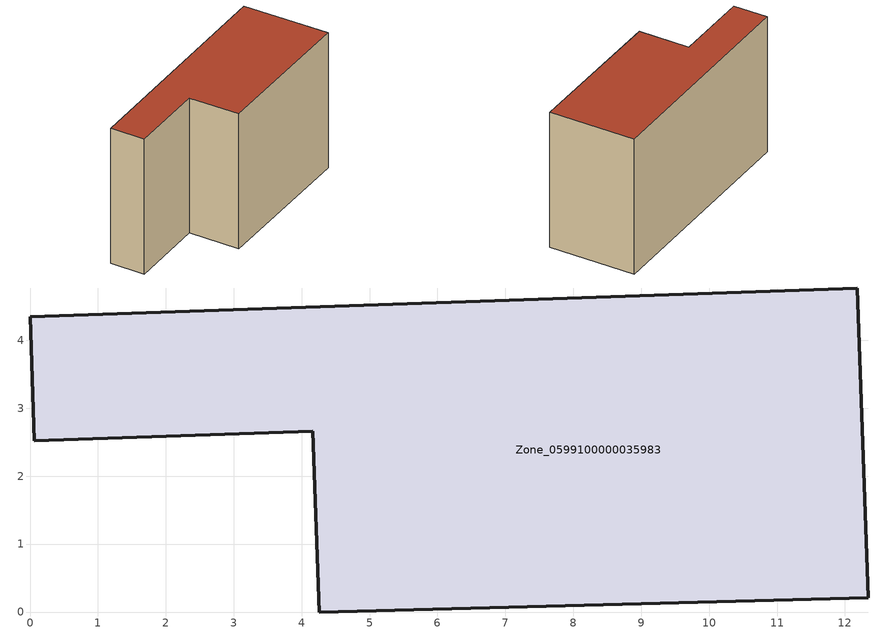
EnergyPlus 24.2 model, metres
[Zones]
Zone_0599100000035983
 floor ground (C_G): 4.16,2.66 0.06,2.52 0,4.35 12.18,4.77 12.35,0.21 4.26,0 z0
 wall outside (C_F): 12.18,4.77 0,4.35 0.06,2.52 4.16,2.66 4.26,0 12.35,0.21 12.18,4.77 z0:7.45
 roof outside (C_R): 4.26,0 12.35,0.21 12.18,4.77 0,4.35 0.06,2.52 4.16,2.66 z7.45
[BUILDING]
Pand.0599100000035983: North Axis=0; Terrain=City; Loads Convergence Tolerance Value=0.04; Temperature Convergence Tolerance Value=0.4; Solar Distribution=FullExterior; Maximum Number of Warmup Days=25; Minimum Number of Warmup Days=1
[Site:Location]
Rotterdam.The.Hague.AP_ZH_NLD Design_Conditions: Latitude=51.96; Longitude=4.45; Time Zone=1; Elevation=-4.5
[SITE:GROUNDTEMPERATURE:BUILDINGSURFACE]
18, 18, 18, 18, 18, 18, 18, 18, 18, 18, 18, 18
[MATERIAL] Thermal Absorptance=0.9; Solar Absorptance=0.7; Visible Absorptance=0.7
Name | Roughness | Thickness | Conductivity | Density | Specific Heat
G.TI.1946 | MediumSmooth | 0.15 | 1 | 540 | 1210
F.TI.1946 | Rough | 0.3 | 0.857143 | 1920 | 840
R.TI.1946 | MediumRough | 0.2 | 0.1 | 1500 | 1000
[CONSTRUCTION]
C_G: G.TI.1946
C_F: F.TI.1946
C_R: R.TI.1946
[ZONE]
Zone_0599100000035983: Type=1; Multiplier=1; Ceiling Height=Autocalculate; Volume=Autocalculate; Floor Area=autocalculate; Part of Total Floor Area=Yes
[ZONEINFILTRATION:DESIGNFLOWRATE]
Infil_Zone_0599100000035983: Zone or ZoneList or Space or SpaceList=Zone_0599100000035983; Schedule=AlwaysOn; Design Flow Rate Calculation Method=Flow/Area; Flow Rate per Floor Area=0.003; Constant Term Coefficient=1; Temperature Term Coefficient=0; Velocity Term Coefficient=0; Velocity Squared Term Coefficient=0
[HVACTEMPLATE:ZONE:IDEALLOADSAIRSYSTEM]
Zone_0599100000035983: Maximum Heating Supply Air Temperature=50; Minimum Cooling Supply Air Temperature=13; Maximum Heating Supply Air Humidity Ratio=0.0156; Minimum Cooling Supply Air Humidity Ratio=0.0077; Heating Limit=NoLimit; Cooling Limit=NoLimit; Dehumidification Control Type=ConstantSensibleHeatRatio; Cooling Sensible Heat Ratio=0.7; Dehumidification Setpoint=60; Humidification Control Type=None; Humidification Setpoint=30; Outdoor Air Method=None; Outdoor Air Flow Rate per Person=0.00944; Outdoor Air Flow Rate per Zone Floor Area=0; Outdoor Air Flow Rate per Zone=0; Demand Controlled Ventilation Type=None; Outdoor Air Economizer Type=NoEconomizer; Heat Recovery Type=None; Sensible Heat Recovery Effectiveness=0.7; Latent Heat Recovery Effectiveness=0.65
[ZONECONTROL:THERMOSTAT]
ThermostatControl_Zone_0599100000035983: Zone or ZoneList=Zone_0599100000035983; Control Type Schedule=DualSetpointControlType; Control 1=Thermostat_Zone_0599100000035983; Temperature Difference Between Cutout And Setpoint=0
[THERMOSTATSETPOINT:DUALSETPOINT]
Thermostat_Zone_0599100000035983: Heating Setpoint Temperature Schedule=HeatingSetpoint_Zone_0599100000035983; Cooling Setpoint Temperature Schedule=CoolingSetpoint_Zone_0599100000035983
[SCHEDULE:COMPACT]
HeatingSetpoint_Zone_0599100000035983: Through: 12/31, For: AllDays, Until: 24:00, 21
CoolingSetpoint_Zone_0599100000035983: Through: 12/31, For: AllDays, Until: 24:00, 24
DualSetpointControlType: Through: 12/31, For: AllDays, Until: 24:00, 4
AlwaysOn: Through: 12/31, For: AllDays, Until: 24:00, 1
